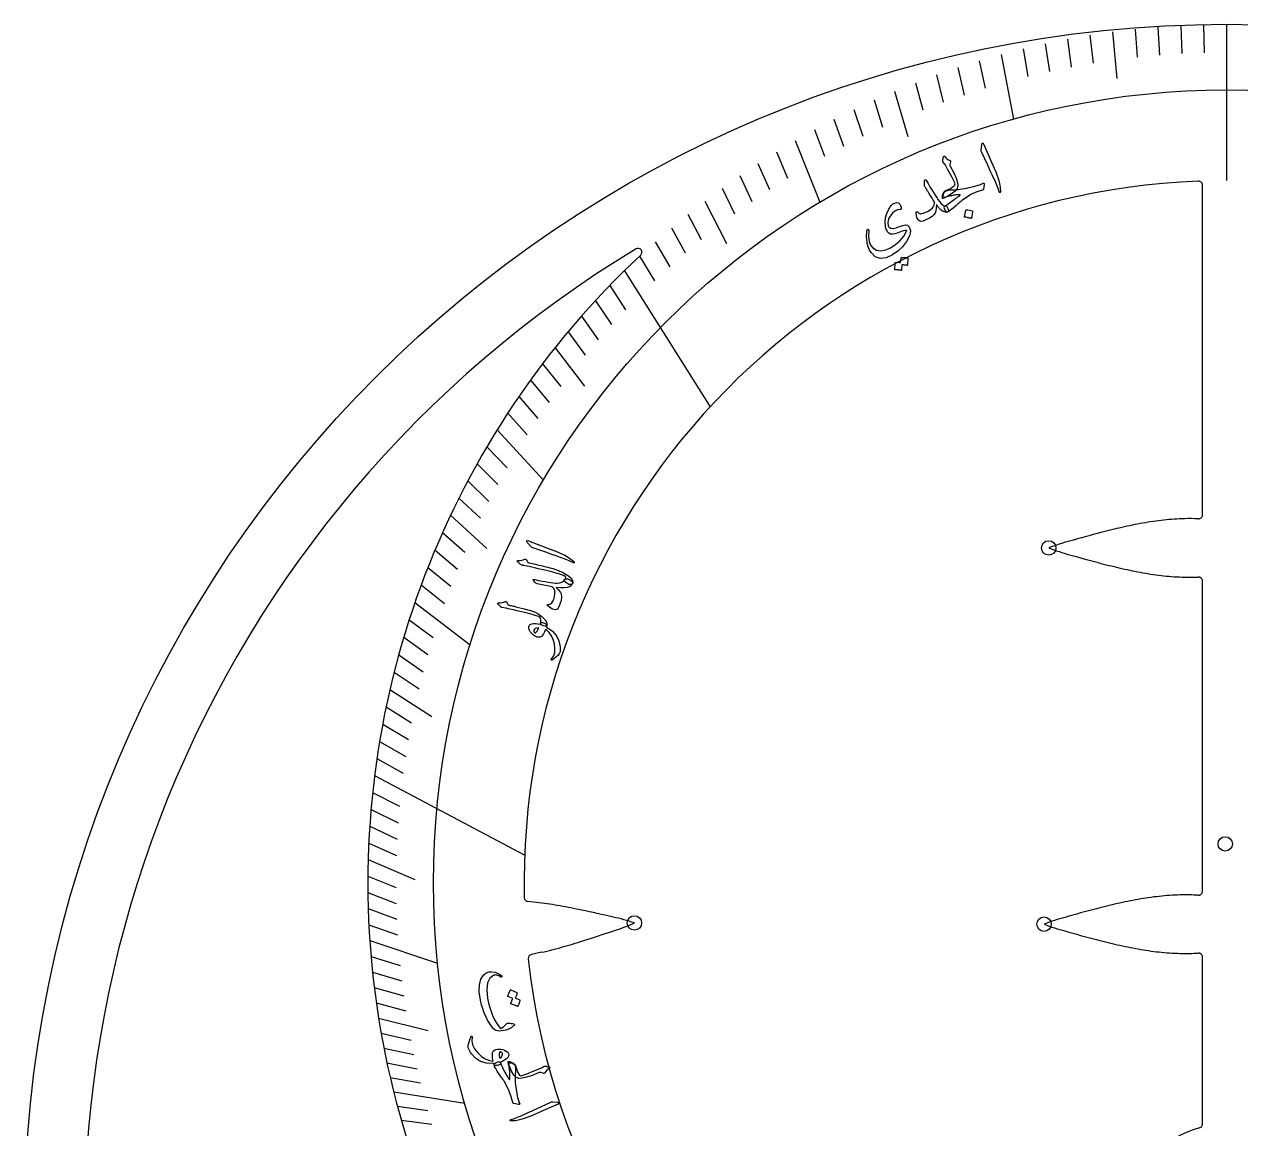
# Model space of a CAD drawing. Header units: millimetres. Extents: x -76 to 76, y -76 to 76.
# Drawn here: x -76.5 to 0.9, y 6.2 to 76.5 of the extents above; entities that cross this region are included whole.
import ezdxf

# ---------------------------------------------------------------- set-up
doc = ezdxf.new("R2010")
doc.units = ezdxf.units.MM
for name, color, linetype in [('CUT_INNER', 6, 'Continuous'), ('CUT_OUTER', 1, 'Continuous'), ('ENGRAVE', 7, 'Continuous'), ('ENGRAVE_FINE', 8, 'Continuous'), ('TEXT', 5, 'Continuous')]:
    doc.layers.add(name, color=color, linetype=linetype)

msp = doc.modelspace()

# ---------------------------------------------------------------- linework, layer by layer
at = {"layer": 'CUT_INNER'}
for points in [[(-1.53, 45.276), (-1.53, 66.269)], [(-1.53, 21.319), (-1.53, 41.076)], [(-43.586, 17.445), (-44.237, 17.307)], [(-1.53, 6.513), (-1.53, 17.147)]]:
    msp.add_lwpolyline(points, dxfattribs=at)
for centre, radius, start, end in [((-0.001, 21.861), 44.694, 92.29461, 181.20898), ((-1.78, 66.269), 0.25, 360, 92.28516), ((0, 0), 72.675, 121.1338, 268.59124), ((-37.447, 61.993), 0.25, 313.06765, 121.11328), ((-0.001, 21.86), 54.639, 133.01667, 236.88455), ((-1.787, 24.959), 20.109, 96.30769, 100.14025), ((-2.262, 29.235), 15.807, 91.46229, 96.29922), ((-2.329, 36.061), 8.982, 86.57342, 92.14749), ((-1.78, 45.276), 0.25, 267.21661, 0), ((14.175, -40.796), 87.796, 104.62276, 105.97303), ((3.403, 0.526), 45.093, 102.89299, 104.63417), ((-0.364, 17.002), 28.192, 100.14016, 102.90114), ((-7.041, 32.334), 11.654, 104.63319, 111.51671), ((-7.044, 54.01), 11.645, 248.48196, 255.36426), ((15.542, 132.147), 92.978, 254.06363, 255.33858), ((3.411, 85.86), 45.128, 255.3646, 257.10313), ((-0.359, 69.375), 28.217, 257.095, 259.85121), ((-1.785, 61.411), 20.127, 259.8511, 263.67703), ((-2.261, 57.13), 15.819, 263.68543, 268.51496), ((-2.33, 50.314), 9.004, 267.82801, 273.42489), ((-1.78, 41.076), 0.25, 0, 92.78339), ((-44.435, 20.923), 0.25, 181.23047, 265.54132), ((-2.081, 1.015), 20.109, 96.30769, 100.14025), ((-2.556, 5.291), 15.807, 91.46229, 96.29922), ((-2.621, 9.19), 11.908, 86.00941, 91.63054), ((-1.78, 21.319), 0.25, 267.21661, 360), ((-45.322, 9.445), 11.262, 81.90875, 85.57956), ((-47.34, -7.39), 28.217, 79.9075, 82.66371), ((-50.297, -24.041), 45.128, 78.1771, 79.91563), ((-60.142, -70.867), 92.978, 76.87613, 78.15108), ((13.881, -64.739), 87.796, 104.62276, 105.97303), ((3.109, -23.417), 45.093, 102.89299, 104.63417), ((-0.658, -6.941), 28.192, 100.14016, 102.90114), ((-41.419, 8.274), 11.656, 71.29885, 78.17522), ((-7.335, 8.391), 11.654, 104.63319, 111.51671), ((-67.262, 101.935), 87.796, 287.43526, 288.78553), ((-42.484, 29.935), 11.656, 287.44594, 294.32874), ((-7.338, 30.066), 11.645, 248.48196, 255.36426), ((15.248, 108.204), 92.978, 254.06363, 255.33858), ((-54.476, 61.19), 45.093, 285.70549, 287.44667), ((3.117, 61.917), 45.128, 255.3646, 257.10313), ((-0.653, 45.431), 28.217, 257.095, 259.85121), ((-44.185, 17.062), 0.25, 101.99821, 186.15234), ((-0.002, 21.859), 44.693, 186.19653, 236.16523), ((-49.905, 44.919), 28.192, 282.95266, 285.71364), ((-2.079, 37.468), 20.127, 259.8511, 263.67703), ((-2.555, 33.187), 15.819, 263.68543, 268.51496), ((-2.621, 29.286), 11.918, 268.3456, 273.98954), ((-1.78, 17.147), 0.25, 0, 92.78339), ((-0.001, 0), 6.502, 105.29992, 163.11322), ((-1.78, 6.513), 0.25, 284.76563, 0)]:
    msp.add_arc(centre, radius, start, end, dxfattribs=at)
at = {"layer": 'CUT_OUTER'}
msp.add_circle((0, 0), 76.5, dxfattribs=at)
at = {"layer": 'ENGRAVE'}
for points in [[(0, 76.5), (0, 66.555)], [(-14.349, 74.582), (-13.558, 70.468)], [(-27.445, 69.107), (-25.885, 65.178)], [(-38.313, 60.817), (-32.858, 52.158)], [(-46.413, 50.693), (-43.474, 47.483)], [(-51.641, 39.713), (-48.133, 37.015)], [(-54.212, 28.685), (-44.66, 23.631)], [(-54.516, 18.185), (-50.203, 16.746)], [(-52.997, 8.564), (-48.474, 7.833)]]:
    msp.add_lwpolyline(points, dxfattribs=at)
for centre, radius in [((0, 21.86), 50.463), ((-11.316, 43.176), 0.459), ((-0.084, 24.342), 0.459), ((-37.682, 19.314), 0.459), ((-11.61, 19.233), 0.459)]:
    msp.add_circle(centre, radius, dxfattribs=at)
at = {"layer": 'ENGRAVE_FINE'}
for points in [[(-7.257, 76.016), (-6.973, 73.044)], [(-5.813, 76.19), (-5.677, 74.404)], [(-4.365, 76.325), (-4.262, 74.538)], [(-2.912, 76.422), (-2.844, 74.633)], [(-1.457, 76.481), (-1.423, 74.691)], [(-11.542, 75.267), (-11.27, 73.494)], [(-10.122, 75.554), (-9.884, 73.777)], [(-8.693, 75.804), (-8.489, 74.024)], [(-12.951, 74.943), (-12.646, 73.175)], [(-17.105, 73.754), (-16.699, 72.002)], [(-15.734, 74.186), (-15.362, 72.428)], [(-19.801, 72.786), (-19.329, 71.049)], [(-18.462, 73.287), (-18.022, 71.542)], [(-21.124, 72.251), (-20.281, 69.369)], [(-22.428, 71.685), (-21.89, 69.963)], [(-24.979, 70.456), (-24.375, 68.753)], [(-23.714, 71.086), (-23.142, 69.374)], [(-26.223, 69.796), (-25.587, 68.103)], [(-28.645, 68.39), (-27.945, 66.718)], [(-29.821, 67.645), (-29.089, 65.984)], [(-30.973, 66.873), (-30.209, 65.225)], [(-32.1, 66.076), (-31.305, 64.44)], [(-33.202, 65.255), (-31.825, 62.549)], [(-34.278, 64.41), (-33.421, 62.8)], [(-35.328, 63.543), (-34.44, 61.947)], [(-36.35, 62.655), (-35.432, 61.073)], [(-37.345, 61.745), (-36.398, 60.179)], [(-39.252, 59.87), (-38.245, 58.335)], [(-40.163, 58.906), (-39.127, 57.387)], [(-41.046, 57.926), (-39.981, 56.423)], [(-41.9, 56.931), (-40.806, 55.445)], [(-42.724, 55.921), (-40.854, 53.472)], [(-43.52, 54.898), (-42.371, 53.448)], [(-44.287, 53.862), (-43.11, 52.431)], [(-45.025, 52.816), (-43.821, 51.404)], [(-45.733, 51.759), (-44.503, 50.366)], [(-47.063, 49.618), (-45.78, 48.266)], [(-47.685, 48.536), (-46.376, 47.204)], [(-48.278, 47.448), (-46.944, 46.137)], [(-48.842, 46.353), (-47.483, 45.064)], [(-49.378, 45.254), (-47.07, 43.139)], [(-49.886, 44.151), (-48.479, 42.905)], [(-50.366, 43.044), (-48.935, 41.821)], [(-50.818, 41.935), (-49.364, 40.735)], [(-51.243, 40.825), (-49.766, 39.648)], [(-52.012, 38.601), (-50.491, 37.472)], [(-52.357, 37.489), (-50.815, 36.385)], [(-52.675, 36.379), (-51.112, 35.299)], [(-52.969, 35.27), (-51.385, 34.215)], [(-53.236, 34.163), (-50.56, 32.446)], [(-53.48, 33.06), (-51.857, 32.056)], [(-53.698, 31.959), (-52.056, 30.982)], [(-53.893, 30.863), (-52.233, 29.913)], [(-54.064, 29.772), (-52.386, 28.848)], [(-54.337, 27.604), (-52.624, 26.734)], [(-54.44, 26.529), (-52.711, 25.686)], [(-54.521, 25.46), (-52.776, 24.645)], [(-54.581, 24.397), (-52.821, 23.611)], [(-54.62, 23.342), (-51.656, 22.076)], [(-54.638, 22.295), (-52.849, 21.564)], [(-54.636, 21.255), (-52.833, 20.553)], [(-54.615, 20.223), (-52.799, 19.55)], [(-54.575, 19.2), (-52.746, 18.556)], [(-54.439, 17.179), (-52.587, 16.595)], [(-54.344, 16.183), (-52.481, 15.628)], [(-54.232, 15.195), (-52.358, 14.671)], [(-54.102, 14.218), (-52.219, 13.723)], [(-53.957, 13.25), (-50.796, 12.474)], [(-53.795, 12.293), (-51.894, 11.858)], [(-53.618, 11.345), (-51.709, 10.941)], [(-53.426, 10.408), (-51.509, 10.034)], [(-53.219, 9.481), (-51.295, 9.138)], [(-52.762, 7.659), (-50.827, 7.378)], [(-52.513, 6.764), (-50.572, 6.514)]]:
    msp.add_lwpolyline(points, dxfattribs=at)
at = {"layer": 'TEXT'}
for points in [[(-15.58, 68.802), (-15.562, 68.902), (-15.535, 68.944), (-15.499, 68.928), (-15.454, 68.854), (-14.978, 67.77), (-14.69, 67.102), (-14.498, 66.557), (-14.398, 66.135), (-14.391, 65.835), (-14.399, 65.808), (-14.408, 65.792), (-14.419, 65.786), (-14.432, 65.791), (-14.444, 65.802), (-14.455, 65.818), (-14.466, 65.838), (-14.475, 65.863), (-14.54, 66.061), (-14.618, 66.268), (-14.71, 66.484), (-14.814, 66.709), (-14.841, 66.768), (-14.913, 66.927), (-15.033, 67.186), (-15.199, 67.545), (-15.579, 68.336), (-15.596, 68.379), (-15.607, 68.421), (-15.612, 68.46), (-15.611, 68.498)], [(-17.293, 66.407), (-17.353, 66.532), (-17.418, 66.663), (-17.488, 66.8), (-17.562, 66.943), (-17.641, 67.092), (-17.727, 67.248), (-17.818, 67.41), (-17.915, 67.58), (-18.043, 67.742), (-18.053, 67.765), (-18.059, 67.789), (-18.061, 67.814), (-18.059, 67.838), (-18.058, 67.851), (-18.055, 67.869), (-18.05, 67.891), (-18.044, 67.917), (-18.037, 67.948), (-18.03, 67.983), (-18.022, 68.023), (-18.014, 68.068), (-18.01, 68.083), (-18.004, 68.095), (-17.994, 68.105), (-17.982, 68.112), (-17.97, 68.114), (-17.958, 68.111), (-17.947, 68.102), (-17.935, 68.089), (-17.868, 68.013), (-17.79, 67.945), (-17.7, 67.884), (-17.598, 67.832), (-17.571, 67.816), (-17.556, 67.796), (-17.552, 67.772), (-17.559, 67.744), (-17.607, 67.576), (-17.609, 67.556), (-17.605, 67.534), (-17.598, 67.507), (-17.585, 67.476), (-17.364, 67.056), (-17.208, 66.711), (-17.117, 66.44), (-17.089, 66.244), (-17.136, 66.058), (-17.271, 65.877), (-17.494, 65.702), (-17.805, 65.53), (-17.928, 65.487), (-18.003, 65.501), (-18.03, 65.57), (-18.008, 65.697), (-18.003, 65.714), (-17.997, 65.732), (-17.992, 65.749), (-17.987, 65.765), (-17.982, 65.781), (-17.977, 65.797), (-17.972, 65.812), (-17.968, 65.828), (-17.954, 65.858), (-17.933, 65.884), (-17.906, 65.906), (-17.871, 65.924), (-17.711, 65.994), (-17.573, 66.062), (-17.456, 66.127), (-17.36, 66.19), (-17.309, 66.235), (-17.281, 66.287), (-17.276, 66.344), (-17.293, 66.407)], [(-17.915, 64.954), (-17.876, 64.952), (-17.841, 64.938), (-17.808, 64.912), (-17.779, 64.875), (-17.749, 64.826), (-17.727, 64.777), (-17.711, 64.727), (-17.702, 64.678), (-17.701, 64.632), (-17.709, 64.597), (-17.724, 64.571), (-17.748, 64.554), (-17.894, 64.537), (-18.041, 64.584), (-18.191, 64.696), (-18.341, 64.874), (-18.365, 64.906), (-18.385, 64.933), (-18.402, 64.956), (-18.416, 64.975), (-18.427, 64.99), (-18.434, 65.001), (-18.439, 65.007), (-18.441, 65.009), (-18.453, 65.019), (-18.461, 65.02), (-18.465, 65.011), (-18.465, 64.993), (-18.467, 64.792), (-18.493, 64.623), (-18.543, 64.487), (-18.616, 64.383), (-18.741, 64.273), (-18.897, 64.169), (-19.086, 64.071), (-19.307, 63.978), (-19.473, 63.957), (-19.604, 64.031), (-19.698, 64.2), (-19.757, 64.465), (-19.758, 64.5), (-19.753, 64.528), (-19.741, 64.55), (-19.724, 64.565), (-19.703, 64.573), (-19.681, 64.57), (-19.659, 64.558), (-19.637, 64.537), (-19.588, 64.49), (-19.542, 64.46), (-19.497, 64.445), (-19.453, 64.446), (-19.233, 64.508), (-19.035, 64.592), (-18.86, 64.7), (-18.708, 64.831), (-18.649, 64.905), (-18.61, 64.986), (-18.59, 65.077), (-18.59, 65.175), (-18.61, 65.214), (-18.66, 65.301), (-18.742, 65.437), (-18.856, 65.622), (-18.916, 65.721), (-18.97, 65.81), (-19.019, 65.89), (-19.061, 65.96), (-19.097, 66.021), (-19.127, 66.07), (-19.151, 66.109), (-19.169, 66.136), (-19.193, 66.18), (-19.21, 66.221), (-19.219, 66.258), (-19.22, 66.293), (-19.218, 66.337), (-19.217, 66.377), (-19.215, 66.415), (-19.213, 66.45), (-19.212, 66.482), (-19.211, 66.511), (-19.21, 66.536), (-19.211, 66.559), (-19.209, 66.577), (-19.204, 66.592), (-19.193, 66.603), (-19.179, 66.609), (-19.16, 66.61), (-19.143, 66.606), (-19.13, 66.597), (-19.119, 66.582), (-18.994, 66.368), (-18.874, 66.166), (-18.759, 65.975), (-18.648, 65.797), (-18.541, 65.631), (-18.44, 65.477), (-18.344, 65.335), (-18.253, 65.204), (-18.159, 65.086), (-18.071, 65.005), (-17.99, 64.961), (-17.915, 64.954)], [(-17.461, 65.969), (-17.336, 65.971), (-17.209, 65.978), (-17.079, 65.989), (-16.945, 66.005), (-16.809, 66.025), (-16.67, 66.049), (-16.529, 66.077), (-16.386, 66.108), (-16.111, 66.173), (-15.872, 66.24), (-15.667, 66.309), (-15.497, 66.381), (-15.478, 66.388), (-15.461, 66.388), (-15.446, 66.383), (-15.433, 66.373), (-15.422, 66.358), (-15.416, 66.342), (-15.413, 66.323), (-15.414, 66.303), (-15.465, 66.015), (-15.472, 65.991), (-15.485, 65.972), (-15.504, 65.959), (-15.529, 65.952), (-15.89, 65.83), (-16.225, 65.683), (-16.532, 65.51), (-16.812, 65.314), (-16.828, 65.302), (-16.853, 65.281), (-16.889, 65.251), (-16.936, 65.211), (-16.992, 65.162), (-17.059, 65.103), (-17.136, 65.034), (-17.223, 64.956), (-17.391, 64.806), (-17.535, 64.689), (-17.654, 64.605), (-17.748, 64.554), (-17.777, 64.553), (-17.812, 64.572), (-17.852, 64.611), (-17.899, 64.669), (-17.954, 64.772), (-17.975, 64.854), (-17.96, 64.915), (-17.91, 64.956), (-17.827, 65.001), (-17.713, 65.074), (-17.566, 65.175), (-17.388, 65.304), (-17.297, 65.37), (-17.218, 65.427), (-17.15, 65.476), (-17.093, 65.516), (-17.048, 65.549), (-17.015, 65.574), (-16.994, 65.59), (-16.984, 65.598), (-16.981, 65.602), (-16.978, 65.605), (-16.975, 65.608), (-16.973, 65.61), (-16.971, 65.612), (-16.969, 65.613), (-16.967, 65.615), (-16.965, 65.616), (-16.954, 65.628), (-16.951, 65.636), (-16.957, 65.642), (-16.971, 65.644), (-17.031, 65.648), (-17.093, 65.649), (-17.157, 65.647), (-17.223, 65.642), (-17.291, 65.633), (-17.361, 65.623), (-17.433, 65.609), (-17.508, 65.593), (-17.581, 65.576), (-17.653, 65.557), (-17.722, 65.537), (-17.791, 65.515), (-17.857, 65.492), (-17.92, 65.467), (-17.98, 65.441), (-18.038, 65.414), (-18.054, 65.409), (-18.067, 65.411), (-18.076, 65.418), (-18.082, 65.432), (-18.084, 65.459), (-18.085, 65.487), (-18.084, 65.514), (-18.081, 65.542), (-18.076, 65.57), (-18.07, 65.599), (-18.064, 65.63), (-18.056, 65.661), (-18.037, 65.723), (-18.014, 65.774), (-17.986, 65.814), (-17.953, 65.844), (-17.862, 65.896), (-17.749, 65.934), (-17.616, 65.959), (-17.461, 65.969)], [(-20.781, 64.709), (-20.945, 64.687), (-21.104, 64.611), (-21.256, 64.482), (-21.402, 64.3), (-21.48, 64.156), (-21.529, 64.006), (-21.549, 63.85), (-21.541, 63.689), (-21.533, 63.66), (-21.52, 63.632), (-21.5, 63.606), (-21.475, 63.582), (-21.36, 63.525), (-21.212, 63.514), (-21.029, 63.548), (-20.812, 63.627), (-20.598, 63.705), (-20.431, 63.738), (-20.311, 63.725), (-20.239, 63.667), (-20.158, 63.511), (-20.12, 63.355), (-20.125, 63.201), (-20.172, 63.046), (-20.375, 62.673), (-20.623, 62.346), (-20.917, 62.065), (-21.258, 61.828), (-21.669, 61.643), (-22.032, 61.604), (-22.35, 61.712), (-22.622, 61.969), (-22.724, 62.137), (-22.804, 62.336), (-22.862, 62.567), (-22.898, 62.83), (-22.902, 62.906), (-22.903, 62.981), (-22.903, 63.054), (-22.901, 63.126), (-22.896, 63.196), (-22.889, 63.265), (-22.88, 63.334), (-22.868, 63.402), (-22.859, 63.432), (-22.845, 63.45), (-22.827, 63.455), (-22.805, 63.447), (-22.787, 63.433), (-22.775, 63.415), (-22.768, 63.394), (-22.768, 63.369), (-22.787, 62.994), (-22.75, 62.686), (-22.657, 62.445), (-22.509, 62.269), (-22.273, 62.129), (-22.015, 62.08), (-21.735, 62.122), (-21.431, 62.253), (-21.073, 62.48), (-20.775, 62.734), (-20.536, 63.015), (-20.356, 63.326), (-20.348, 63.349), (-20.349, 63.367), (-20.36, 63.38), (-20.382, 63.389), (-20.453, 63.389), (-20.563, 63.363), (-20.713, 63.313), (-20.903, 63.236), (-21.1, 63.166), (-21.263, 63.137), (-21.393, 63.15), (-21.49, 63.206), (-21.566, 63.292), (-21.627, 63.391), (-21.672, 63.505), (-21.701, 63.633), (-21.721, 63.905), (-21.693, 64.178), (-21.617, 64.452), (-21.492, 64.728), (-21.456, 64.797), (-21.419, 64.859), (-21.381, 64.915), (-21.341, 64.965), (-21.302, 65.008), (-21.261, 65.046), (-21.221, 65.078), (-21.18, 65.103), (-21.004, 65.17), (-20.866, 65.148), (-20.765, 65.037), (-20.703, 64.838), (-20.699, 64.778), (-20.71, 64.737), (-20.738, 64.713), (-20.781, 64.709)], [(-16.587, 64.668), (-16.584, 64.676), (-16.578, 64.682), (-16.569, 64.687), (-16.556, 64.69), (-16.457, 64.688), (-16.361, 64.675), (-16.266, 64.653), (-16.174, 64.62), (-16.163, 64.614), (-16.157, 64.606), (-16.154, 64.597), (-16.156, 64.586), (-16.23, 64.166), (-16.234, 64.155), (-16.243, 64.15), (-16.256, 64.149), (-16.274, 64.154), (-16.29, 64.159), (-16.314, 64.165), (-16.348, 64.172), (-16.389, 64.182), (-16.441, 64.193), (-16.502, 64.206), (-16.573, 64.219), (-16.654, 64.234), (-16.665, 64.237), (-16.672, 64.242), (-16.675, 64.249), (-16.673, 64.257)], [(-20.715, 61.635), (-20.712, 61.643), (-20.707, 61.65), (-20.698, 61.656), (-20.687, 61.66), (-20.638, 61.665), (-20.591, 61.668), (-20.543, 61.669), (-20.497, 61.667), (-20.45, 61.662), (-20.403, 61.655), (-20.355, 61.646), (-20.308, 61.634), (-20.297, 61.628), (-20.289, 61.62), (-20.285, 61.61), (-20.284, 61.597), (-20.311, 61.172), (-20.314, 61.165), (-20.322, 61.161), (-20.334, 61.16), (-20.351, 61.162), (-20.364, 61.166), (-20.384, 61.169), (-20.411, 61.172), (-20.445, 61.176), (-20.486, 61.179), (-20.536, 61.184), (-20.593, 61.188), (-20.658, 61.192), (-20.677, 60.861), (-20.68, 60.849), (-20.688, 60.843), (-20.701, 60.841), (-20.719, 60.844), (-20.735, 60.846), (-20.76, 60.85), (-20.793, 60.854), (-20.835, 60.859), (-20.886, 60.864), (-20.947, 60.87), (-21.018, 60.875), (-21.098, 60.881), (-21.108, 60.884), (-21.114, 60.889), (-21.117, 60.896), (-21.116, 60.904), (-21.086, 61.319), (-21.084, 61.327), (-21.078, 61.334), (-21.07, 61.34), (-21.058, 61.345), (-21.018, 61.352), (-20.978, 61.355), (-20.939, 61.357), (-20.899, 61.356), (-20.859, 61.353), (-20.82, 61.348), (-20.781, 61.342), (-20.742, 61.333)], [(-44.473, 43.505), (-44.532, 43.588), (-44.542, 43.636), (-44.506, 43.651), (-44.421, 43.632), (-43.313, 43.215), (-42.634, 42.955), (-42.11, 42.711), (-41.738, 42.487), (-41.519, 42.283), (-41.505, 42.259), (-41.499, 42.241), (-41.503, 42.229), (-41.516, 42.224), (-41.532, 42.222), (-41.551, 42.225), (-41.573, 42.232), (-41.597, 42.243), (-41.785, 42.334), (-41.987, 42.423), (-42.206, 42.509), (-42.44, 42.591), (-42.5, 42.614), (-42.665, 42.673), (-42.934, 42.768), (-43.306, 42.899), (-44.138, 43.181), (-44.181, 43.199), (-44.218, 43.22), (-44.25, 43.243), (-44.276, 43.27)], [(-45.096, 42.28), (-45.113, 42.298), (-45.123, 42.316), (-45.126, 42.334), (-45.121, 42.352), (-45.112, 42.367), (-45.098, 42.377), (-45.081, 42.383), (-45.059, 42.385), (-44.951, 42.385), (-44.85, 42.398), (-44.756, 42.423), (-44.669, 42.462), (-44.634, 42.471), (-44.602, 42.466), (-44.573, 42.448), (-44.547, 42.416), (-44.535, 42.397), (-44.523, 42.377), (-44.511, 42.357), (-44.499, 42.336), (-44.487, 42.316), (-44.475, 42.296), (-44.463, 42.276), (-44.451, 42.256), (-44.407, 42.239), (-44.279, 42.206), (-44.067, 42.157), (-43.77, 42.09), (-43.607, 42.054), (-43.454, 42.018), (-43.311, 41.984), (-43.179, 41.951), (-43.058, 41.919), (-42.947, 41.889), (-42.848, 41.859), (-42.76, 41.831), (-42.678, 41.802), (-42.597, 41.771), (-42.516, 41.739), (-42.436, 41.706), (-42.357, 41.67), (-42.278, 41.633), (-42.199, 41.594), (-42.12, 41.553), (-41.864, 41.397), (-41.694, 41.246), (-41.608, 41.099), (-41.606, 40.956), (-41.631, 40.898), (-41.669, 40.859), (-41.72, 40.841), (-41.785, 40.842), (-41.854, 40.86), (-41.919, 40.888), (-41.98, 40.927), (-42.036, 40.977), (-42.084, 41.032), (-42.111, 41.081), (-42.118, 41.125), (-42.104, 41.164), (-42.089, 41.191), (-42.075, 41.216), (-42.063, 41.238), (-42.053, 41.258), (-42.044, 41.274), (-42.039, 41.289), (-42.035, 41.303), (-42.035, 41.314), (-42.09, 41.364), (-42.186, 41.416), (-42.322, 41.471), (-42.497, 41.528), (-42.603, 41.559), (-42.725, 41.593), (-42.864, 41.629), (-43.019, 41.668), (-43.19, 41.71), (-43.377, 41.756), (-43.582, 41.804), (-43.803, 41.856), (-44.02, 41.906), (-44.21, 41.95), (-44.375, 41.986), (-44.513, 42.016), (-44.625, 42.039), (-44.711, 42.057), (-44.77, 42.069), (-44.803, 42.075), (-44.844, 42.087), (-44.885, 42.106), (-44.927, 42.132), (-44.968, 42.166), (-44.987, 42.186), (-45.006, 42.204), (-45.023, 42.22), (-45.04, 42.235), (-45.055, 42.248), (-45.07, 42.26), (-45.083, 42.271), (-45.096, 42.28)], [(-41.604, 40.95), (-41.648, 40.867), (-41.698, 40.799), (-41.753, 40.747), (-41.813, 40.711), (-41.967, 40.663), (-42.158, 40.638), (-42.387, 40.636), (-42.654, 40.657), (-42.531, 40.536), (-42.438, 40.429), (-42.376, 40.336), (-42.345, 40.258), (-42.326, 40.05), (-42.349, 39.83), (-42.415, 39.598), (-42.524, 39.353), (-42.57, 39.29), (-42.63, 39.252), (-42.705, 39.239), (-42.794, 39.25), (-42.892, 39.283), (-42.99, 39.334), (-43.09, 39.402), (-43.191, 39.489), (-43.204, 39.503), (-43.212, 39.517), (-43.215, 39.533), (-43.213, 39.549), (-43.205, 39.567), (-43.193, 39.579), (-43.176, 39.586), (-43.156, 39.587), (-43.028, 39.614), (-42.923, 39.688), (-42.84, 39.81), (-42.778, 39.981), (-42.733, 40.235), (-42.742, 40.441), (-42.804, 40.598), (-42.921, 40.706), (-43.864, 40.902), (-43.907, 40.913), (-43.942, 40.928), (-43.971, 40.947), (-43.993, 40.969), (-44.092, 41.103), (-44.105, 41.121), (-44.112, 41.137), (-44.116, 41.15), (-44.114, 41.161), (-44.102, 41.17), (-44.082, 41.175), (-44.053, 41.173), (-44.017, 41.166), (-43.777, 41.114), (-43.554, 41.069), (-43.35, 41.031), (-43.162, 40.999), (-42.993, 40.975), (-42.841, 40.956), (-42.708, 40.943), (-42.592, 40.937), (-42.434, 40.949), (-42.3, 40.992), (-42.189, 41.065), (-42.102, 41.168), (-42.075, 41.196), (-42.037, 41.211), (-41.988, 41.213), (-41.927, 41.202), (-41.897, 41.193), (-41.867, 41.182), (-41.837, 41.17), (-41.807, 41.157), (-41.778, 41.142), (-41.75, 41.126), (-41.722, 41.106), (-41.695, 41.085), (-41.648, 41.042), (-41.617, 41.005), (-41.602, 40.974), (-41.604, 40.95)], [(-46.185, 39.425), (-46.246, 39.484), (-46.295, 39.531), (-46.331, 39.566), (-46.355, 39.587), (-46.369, 39.602), (-46.378, 39.617), (-46.381, 39.633), (-46.377, 39.65), (-46.368, 39.666), (-46.354, 39.677), (-46.335, 39.683), (-46.312, 39.684), (-46.201, 39.687), (-46.096, 39.7), (-45.998, 39.724), (-45.906, 39.76), (-45.878, 39.769), (-45.852, 39.764), (-45.827, 39.746), (-45.805, 39.715), (-45.706, 39.558), (-45.641, 39.541), (-45.577, 39.524), (-45.514, 39.508), (-45.453, 39.492), (-45.392, 39.477), (-45.333, 39.462), (-45.275, 39.447), (-45.218, 39.433), (-44.69, 39.3), (-44.281, 39.185), (-43.993, 39.088), (-43.823, 39.01), (-43.541, 38.802), (-43.35, 38.603), (-43.251, 38.41), (-43.243, 38.225), (-43.245, 38.221), (-43.247, 38.216), (-43.248, 38.212), (-43.25, 38.207), (-43.285, 38.191), (-43.349, 38.196), (-43.443, 38.222), (-43.565, 38.271), (-43.609, 38.292), (-43.638, 38.317), (-43.651, 38.346), (-43.648, 38.378), (-43.628, 38.5), (-43.633, 38.61), (-43.664, 38.708), (-43.721, 38.795), (-43.816, 38.827), (-43.926, 38.862), (-44.049, 38.898), (-44.187, 38.936), (-44.338, 38.977), (-44.502, 39.018), (-44.679, 39.062), (-44.869, 39.108), (-45.055, 39.154), (-45.222, 39.195), (-45.371, 39.23), (-45.501, 39.26), (-45.612, 39.286), (-45.704, 39.307), (-45.778, 39.325), (-45.832, 39.338), (-46.106, 39.389), (-46.132, 39.397), (-46.154, 39.406), (-46.171, 39.415), (-46.185, 39.425)], [(-43.227, 38.118), (-42.895, 37.876), (-42.647, 37.589), (-42.484, 37.257), (-42.403, 36.881), (-42.399, 36.831), (-42.397, 36.782), (-42.396, 36.735), (-42.397, 36.689), (-42.4, 36.644), (-42.405, 36.602), (-42.412, 36.561), (-42.422, 36.523), (-42.468, 36.434), (-42.561, 36.328), (-42.701, 36.203), (-42.888, 36.059), (-42.913, 36.045), (-42.934, 36.039), (-42.952, 36.041), (-42.967, 36.051), (-42.976, 36.066), (-42.977, 36.081), (-42.97, 36.098), (-42.956, 36.116), (-42.826, 36.287), (-42.752, 36.504), (-42.735, 36.767), (-42.773, 37.076), (-42.847, 37.345), (-42.96, 37.589), (-43.112, 37.805), (-43.304, 37.996), (-43.312, 37.998), (-43.319, 37.998), (-43.326, 37.995), (-43.331, 37.991), (-43.397, 37.842), (-43.462, 37.718), (-43.529, 37.621), (-43.595, 37.549), (-43.675, 37.503), (-43.767, 37.49), (-43.873, 37.508), (-43.99, 37.559), (-44.005, 37.568), (-44.021, 37.577), (-44.036, 37.586), (-44.051, 37.596), (-44.067, 37.607), (-44.083, 37.619), (-44.1, 37.632), (-44.118, 37.646), (-44.228, 37.745), (-44.312, 37.848), (-44.37, 37.955), (-44.401, 38.065), (-44.403, 38.167), (-44.372, 38.248), (-44.309, 38.31), (-44.214, 38.35), (-44.094, 38.372), (-43.964, 38.373), (-43.823, 38.355), (-43.672, 38.316), (-43.669, 38.325), (-43.666, 38.333), (-43.663, 38.342), (-43.661, 38.35), (-43.66, 38.358), (-43.657, 38.367), (-43.654, 38.376), (-43.651, 38.385), (-43.633, 38.412), (-43.605, 38.428), (-43.566, 38.432), (-43.517, 38.425), (-43.466, 38.41), (-43.416, 38.391), (-43.367, 38.365), (-43.32, 38.335), (-43.28, 38.304), (-43.254, 38.276), (-43.241, 38.251), (-43.242, 38.229), (-43.273, 38.145), (-43.265, 38.142), (-43.255, 38.136), (-43.242, 38.128), (-43.227, 38.118)], [(-43.812, 38.093), (-43.912, 38.077), (-43.989, 38.047), (-44.044, 38.003), (-44.076, 37.946), (-44.08, 37.906), (-44.076, 37.868), (-44.065, 37.832), (-44.048, 37.798), (-44.036, 37.785), (-44.022, 37.779), (-44.003, 37.778), (-43.981, 37.784), (-43.923, 37.816), (-43.871, 37.873), (-43.824, 37.955), (-43.782, 38.062), (-43.78, 38.074), (-43.785, 38.083), (-43.795, 38.09), (-43.812, 38.093)], [(-45.339, 12.794), (-45.372, 12.755), (-45.41, 12.718), (-45.453, 12.682), (-45.501, 12.648), (-45.552, 12.616), (-45.608, 12.586), (-45.668, 12.558), (-45.732, 12.531), (-45.862, 12.487), (-45.994, 12.456), (-46.127, 12.438), (-46.262, 12.433), (-46.385, 12.442), (-46.487, 12.466), (-46.569, 12.504), (-46.631, 12.556), (-46.772, 12.732), (-46.905, 12.924), (-47.027, 13.13), (-47.139, 13.352), (-47.241, 13.589), (-47.331, 13.84), (-47.409, 14.107), (-47.475, 14.388), (-47.551, 14.923), (-47.54, 15.372), (-47.444, 15.733), (-47.266, 16.006), (-47.114, 16.127), (-46.943, 16.194), (-46.753, 16.209), (-46.544, 16.172), (-46.498, 16.157), (-46.451, 16.139), (-46.403, 16.117), (-46.353, 16.093), (-46.301, 16.065), (-46.249, 16.034), (-46.195, 16), (-46.14, 15.963), (-46.124, 15.951), (-46.114, 15.937), (-46.108, 15.922), (-46.108, 15.905), (-46.111, 15.894), (-46.117, 15.884), (-46.128, 15.875), (-46.142, 15.867), (-46.156, 15.863), (-46.169, 15.863), (-46.183, 15.867), (-46.196, 15.875), (-46.25, 15.909), (-46.305, 15.939), (-46.362, 15.964), (-46.419, 15.986), (-46.473, 15.998), (-46.524, 16.003), (-46.573, 15.998), (-46.618, 15.985), (-46.869, 15.801), (-47.021, 15.494), (-47.072, 15.065), (-47.018, 14.514), (-46.959, 14.216), (-46.886, 13.935), (-46.802, 13.67), (-46.705, 13.423), (-46.596, 13.193), (-46.475, 12.979), (-46.342, 12.783), (-46.198, 12.603), (-46.105, 12.642), (-46.006, 12.707), (-45.901, 12.8), (-45.79, 12.918), (-45.778, 12.923), (-45.755, 12.927), (-45.72, 12.93), (-45.675, 12.931), (-45.67, 12.93), (-45.666, 12.929), (-45.662, 12.929), (-45.66, 12.929), (-45.596, 12.925), (-45.525, 12.917), (-45.445, 12.902), (-45.356, 12.882), (-45.328, 12.871), (-45.316, 12.853), (-45.319, 12.827), (-45.339, 12.794)], [(-44.984, 14.413), (-44.977, 14.408), (-44.972, 14.4), (-44.969, 14.39), (-44.968, 14.378), (-44.978, 14.329), (-44.99, 14.282), (-45.004, 14.236), (-45.02, 14.192), (-45.038, 14.148), (-45.059, 14.104), (-45.082, 14.061), (-45.107, 14.018), (-45.116, 14.009), (-45.126, 14.004), (-45.137, 14.003), (-45.149, 14.006), (-45.547, 14.166), (-45.553, 14.172), (-45.555, 14.181), (-45.552, 14.193), (-45.545, 14.21), (-45.538, 14.222), (-45.529, 14.24), (-45.517, 14.266), (-45.504, 14.298), (-45.488, 14.338), (-45.469, 14.385), (-45.447, 14.44), (-45.423, 14.502), (-45.731, 14.634), (-45.741, 14.641), (-45.745, 14.651), (-45.742, 14.665), (-45.734, 14.681), (-45.726, 14.696), (-45.715, 14.719), (-45.701, 14.75), (-45.682, 14.79), (-45.661, 14.838), (-45.636, 14.896), (-45.607, 14.963), (-45.575, 15.04), (-45.569, 15.048), (-45.562, 15.052), (-45.555, 15.053), (-45.547, 15.049), (-45.165, 14.875), (-45.158, 14.87), (-45.153, 14.862), (-45.151, 14.852), (-45.15, 14.839), (-45.157, 14.799), (-45.166, 14.759), (-45.177, 14.72), (-45.191, 14.681), (-45.206, 14.644), (-45.223, 14.608), (-45.242, 14.572), (-45.263, 14.537)], [(-46.687, 10.373), (-47.099, 10.391), (-47.467, 10.503), (-47.791, 10.71), (-48.068, 11.012), (-48.099, 11.056), (-48.128, 11.101), (-48.155, 11.145), (-48.179, 11.188), (-48.201, 11.232), (-48.22, 11.275), (-48.236, 11.317), (-48.249, 11.359), (-48.257, 11.468), (-48.235, 11.62), (-48.181, 11.814), (-48.094, 12.049), (-48.08, 12.075), (-48.065, 12.092), (-48.048, 12.1), (-48.031, 12.098), (-48.015, 12.089), (-48.006, 12.075), (-48.004, 12.056), (-48.007, 12.031), (-48.03, 11.8), (-47.978, 11.558), (-47.852, 11.304), (-47.65, 11.04), (-47.439, 10.837), (-47.208, 10.683), (-46.96, 10.579), (-46.694, 10.523), (-46.685, 10.526), (-46.679, 10.53), (-46.675, 10.536), (-46.674, 10.543), (-46.704, 10.709), (-46.718, 10.853), (-46.717, 10.975), (-46.701, 11.075), (-46.659, 11.159), (-46.589, 11.221), (-46.49, 11.262), (-46.363, 11.282), (-46.346, 11.284), (-46.328, 11.284), (-46.31, 11.284), (-46.292, 11.284), (-46.273, 11.283), (-46.253, 11.282), (-46.231, 11.28), (-46.209, 11.278), (-46.062, 11.253), (-45.936, 11.212), (-45.83, 11.154), (-45.743, 11.079), (-45.686, 10.996), (-45.666, 10.912), (-45.685, 10.826), (-45.741, 10.739), (-45.828, 10.654), (-45.935, 10.579), (-46.061, 10.515), (-46.208, 10.461), (-46.205, 10.451), (-46.203, 10.443), (-46.2, 10.434), (-46.197, 10.426), (-46.194, 10.418), (-46.191, 10.409), (-46.188, 10.4), (-46.185, 10.391), (-46.184, 10.358), (-46.198, 10.328), (-46.227, 10.302), (-46.272, 10.279), (-46.322, 10.262), (-46.375, 10.25), (-46.429, 10.243), (-46.485, 10.241), (-46.536, 10.244), (-46.574, 10.253), (-46.599, 10.267), (-46.611, 10.286), (-46.633, 10.376), (-46.642, 10.374), (-46.653, 10.373), (-46.668, 10.373), (-46.687, 10.373)], [(-46.218, 10.728), (-46.145, 10.798), (-46.097, 10.867), (-46.076, 10.934), (-46.08, 11), (-46.099, 11.036), (-46.123, 11.066), (-46.152, 11.09), (-46.185, 11.11), (-46.202, 11.114), (-46.218, 11.112), (-46.233, 11.102), (-46.248, 11.085), (-46.28, 11.026), (-46.292, 10.949), (-46.286, 10.853), (-46.26, 10.738), (-46.255, 10.727), (-46.246, 10.721), (-46.234, 10.722), (-46.218, 10.728)], [(-45.245, 9.807), (-45.258, 9.685), (-45.266, 9.559), (-45.268, 9.429), (-45.266, 9.295), (-45.258, 9.158), (-45.247, 9.019), (-45.231, 8.877), (-45.211, 8.732), (-45.164, 8.454), (-45.11, 8.211), (-45.05, 8.003), (-44.984, 7.831), (-44.979, 7.812), (-44.978, 7.795), (-44.984, 7.78), (-44.995, 7.767), (-45.01, 7.757), (-45.026, 7.751), (-45.045, 7.748), (-45.065, 7.75), (-45.352, 7.813), (-45.376, 7.82), (-45.394, 7.834), (-45.406, 7.854), (-45.413, 7.88), (-45.519, 8.252), (-45.646, 8.602), (-45.795, 8.928), (-45.967, 9.232), (-45.977, 9.249), (-45.995, 9.277), (-46.022, 9.317), (-46.057, 9.369), (-46.1, 9.432), (-46.152, 9.507), (-46.212, 9.594), (-46.28, 9.693), (-46.409, 9.886), (-46.507, 10.05), (-46.574, 10.185), (-46.612, 10.29), (-46.609, 10.32), (-46.585, 10.352), (-46.541, 10.387), (-46.476, 10.425), (-46.367, 10.464), (-46.282, 10.471), (-46.223, 10.447), (-46.19, 10.39), (-46.158, 10.3), (-46.101, 10.173), (-46.02, 10.011), (-45.914, 9.814), (-45.86, 9.715), (-45.812, 9.629), (-45.771, 9.555), (-45.736, 9.493), (-45.709, 9.444), (-45.688, 9.408), (-45.674, 9.385), (-45.667, 9.374), (-45.663, 9.371), (-45.66, 9.367), (-45.658, 9.365), (-45.656, 9.362), (-45.654, 9.36), (-45.653, 9.358), (-45.652, 9.356), (-45.651, 9.354), (-45.64, 9.341), (-45.632, 9.338), (-45.626, 9.343), (-45.622, 9.357), (-45.612, 9.416), (-45.605, 9.478), (-45.6, 9.542), (-45.598, 9.608), (-45.599, 9.677), (-45.601, 9.748), (-45.606, 9.822), (-45.613, 9.898), (-45.621, 9.973), (-45.63, 10.046), (-45.641, 10.118), (-45.653, 10.189), (-45.667, 10.257), (-45.682, 10.323), (-45.7, 10.387), (-45.719, 10.448), (-45.721, 10.464), (-45.717, 10.476), (-45.708, 10.485), (-45.694, 10.488), (-45.667, 10.487), (-45.639, 10.483), (-45.612, 10.478), (-45.586, 10.471), (-45.558, 10.462), (-45.53, 10.453), (-45.501, 10.442), (-45.471, 10.43), (-45.413, 10.403), (-45.366, 10.373), (-45.33, 10.34), (-45.305, 10.305), (-45.267, 10.209), (-45.244, 10.094), (-45.236, 9.96), (-45.245, 9.807)], [(-44.83, 9.598), (-44.699, 9.645), (-44.562, 9.695), (-44.419, 9.75), (-44.269, 9.808), (-44.112, 9.87), (-43.947, 9.937), (-43.775, 10.008), (-43.596, 10.084), (-43.42, 10.189), (-43.395, 10.196), (-43.37, 10.2), (-43.346, 10.2), (-43.322, 10.196), (-43.309, 10.193), (-43.293, 10.189), (-43.272, 10.183), (-43.247, 10.176), (-43.217, 10.168), (-43.183, 10.158), (-43.145, 10.148), (-43.102, 10.137), (-43.087, 10.133), (-43.076, 10.127), (-43.068, 10.117), (-43.063, 10.105), (-43.062, 10.095), (-43.067, 10.084), (-43.077, 10.074), (-43.092, 10.064), (-43.175, 10.009), (-43.252, 9.942), (-43.322, 9.864), (-43.386, 9.774), (-43.404, 9.751), (-43.426, 9.738), (-43.45, 9.736), (-43.477, 9.744), (-43.638, 9.8), (-43.656, 9.803), (-43.679, 9.802), (-43.707, 9.796), (-43.739, 9.786), (-44.179, 9.611), (-44.538, 9.49), (-44.816, 9.424), (-45.014, 9.415), (-45.194, 9.478), (-45.358, 9.63), (-45.506, 9.871), (-45.636, 10.2), (-45.661, 10.329), (-45.638, 10.401), (-45.565, 10.417), (-45.443, 10.378), (-45.426, 10.37), (-45.41, 10.363), (-45.394, 10.355), (-45.378, 10.348), (-45.363, 10.341), (-45.348, 10.334), (-45.334, 10.327), (-45.319, 10.321), (-45.291, 10.303), (-45.268, 10.28), (-45.25, 10.25), (-45.237, 10.214), (-45.189, 10.05), (-45.14, 9.907), (-45.089, 9.785), (-45.038, 9.685), (-44.999, 9.631), (-44.951, 9.599), (-44.895, 9.588), (-44.83, 9.598)], [(-42.572, 7.903), (-42.474, 7.889), (-42.434, 7.865), (-42.45, 7.832), (-42.525, 7.788), (-43.61, 7.316), (-44.276, 7.025), (-44.819, 6.827), (-45.241, 6.724), (-45.541, 6.718), (-45.568, 6.726), (-45.585, 6.736), (-45.591, 6.747), (-45.585, 6.76), (-45.575, 6.772), (-45.559, 6.784), (-45.539, 6.795), (-45.514, 6.804), (-45.316, 6.87), (-45.109, 6.948), (-44.893, 7.04), (-44.669, 7.145), (-44.609, 7.171), (-44.45, 7.243), (-44.191, 7.361), (-43.831, 7.525), (-43.035, 7.892), (-42.991, 7.909), (-42.95, 7.92), (-42.911, 7.925), (-42.873, 7.925)]]:
    msp.add_lwpolyline(points, close=True, dxfattribs=at)

doc.saveas('drawing.dxf')
